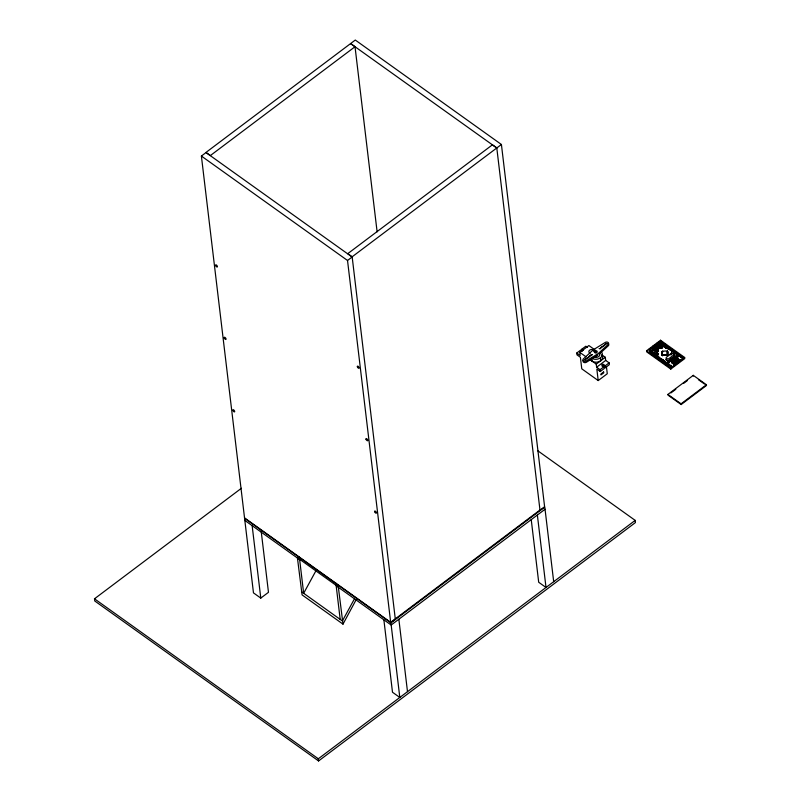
<?xml version="1.0" encoding="UTF-8"?>
<svg xmlns="http://www.w3.org/2000/svg" width="801" height="801" viewBox="0 0 801 801"><rect width="100%" height="100%" fill="white"/><g stroke="black" fill="none" stroke-linecap="round" stroke-linejoin="round"><path stroke-width="1.2" d="M663.138 343.098L662.717 344.43M678.757 354.623C677.025 356.725 681.781 354.793 678.767 354.643M651.674 351.178L651.844 350.468L651.814 351.178M652.174 351.259L650.292 350.528L650.292 351.329L650.823 351.068M653.155 353.922L654.027 353.882M653.516 353.902L653.686 353.191L653.666 353.902M655.959 355.213L655.979 354.593M656.349 353.812L657.11 353.101L658.222 354.022L657.451 354.603L656.349 353.812L657.901 354.843M660.495 342.167L661.596 342.127L661.336 342.768L661.466 342.237M666.732 351.719L667.764 351.539L667.674 355.264L662.057 355.474L662.147 351.749L662.918 351.869M662.367 355.534L662.407 351.158L667.393 350.968L667.463 352.24M662.377 355.223L662.477 355.534M663.268 362.463L664.319 362.422M664.54 345.251L664.039 345.872L665.03 345.231M666.893 355.384L667.363 355.043M667.263 354.623L667.393 350.968M667.453 351.559L667.353 355.354L667.734 353.391M667.433 363.183L666.883 362.983A1.892 1.382 -6.8 0 0 667.073 362.703A1.592 1.161 -6.8 0 0 667.173 362.402L666.983 363.023M672.65 351.329L671.548 351.429L672.8 351.519M673.911 351.929C673.23 352.62 675.193 351.589 673.261 352.009M680.8 357.246L681.661 357.216M657.991 343.869L657.331 343.218M656.51 354.653C655.779 355.674 657.811 354.072 657.07 355.093M654.107 354.122L653.586 354.753L654.257 355.254M654.998 355.003L654.888 354.172L653.926 354.222M671.909 350.397L672.419 349.737M657.701 358.478L658.752 358.447M662.597 359.869L661.456 360.5M674.702 355.574L674.322 356.585L668.815 360.66M675.553 364.085L676.434 363.724M681.971 357.887L682.532 357.256M683.543 357.907L682.532 357.276M673.271 350.618L672.72 351.389M674.282 351.118L673.281 351.739M676.404 353.882L677.406 353.271M652.745 346.372L653.996 346.443L653.686 347.244M670.567 348.485L669.075 348.835L670.187 348.014M596.465 352.851C597.736 351.419 594.012 351.509 595.193 352.901M601.861 354.833L605.316 357.296L605.686 360.41L609.12 362.863L609.331 364.675L605.306 367.709L604.174 366.908L603.964 365.036A1.061 0.771 -6.8 0 0 602.933 364.295A1.061 0.771 -6.8 0 0 601.841 365.116A1.061 0.771 -6.8 0 0 602.883 365.857L604.084 366.658L604.304 368.46L600.269 371.504L596.835 369.041L598.207 380.565L607.278 373.747L606.447 366.828M604.174 366.908L604.184 366.848A1.061 0.771 -6.8 0 0 602.222 366.538M649.911 351.869L651.053 352.49M651.433 352.14L650.122 351.629M652.124 354.453L653.185 354.412M658.362 342.387L659.173 341.747L659.834 342.618M657.01 354.102L657.761 353.762L657.04 353.521M664.46 361.251L663.649 361.882L662.888 361.461M664.73 362.663L665.541 362.022L666.202 362.893M666.082 359.579L666.342 358.818M668.465 365.136L669.606 365.747M669.996 365.406L669.456 364.685L668.465 365.156M670.317 366.788C671.438 365.316 670.507 365.486 670.898 366.027M671.278 367.168L671.879 366.558L671.308 366.017M668.565 364.475L669.195 363.954L668.585 364.555M674.582 352.37L675.113 353.081L676.104 352.62M676.104 352.64L674.973 352.019M658.632 345.481C657.941 343.689 660.174 345.261 658.752 345.011M654.507 345.111L655.178 345.872M675.203 362.763L675.874 363.534M680.64 360.009L680.179 360.53M656.58 346.342C655.929 347.093 656.95 344.991 657.661 346.903M656.48 343.609L656.88 344.37M657.991 343.849L656.88 344.35M651.804 353.111L651.874 353.712M677.175 361.251L677.566 362.022M650.632 347.994L651.403 348.805L651.874 347.734M676.605 364.085L675.643 364.275M683.543 357.887L682.592 358.377M681.591 356.155L680.339 356.125L680.53 357.026M674.702 364.655C674.542 362.312 671.859 365.777 674.572 364.765M661.346 359.789L662.317 360.019L661.426 359.709M666.762 346.132L666.452 345.331L665.491 345.511M342.998 624.139L338.322 586.913L297.401 557.676L302.087 594.893L342.998 624.139L356.465 599.128M316.095 570.492L303.659 593.291L299.344 557.065M354.232 599.258L342.387 620.965L301.466 591.719M590.127 353.762L589.596 352.881A2.663 1.932 -6.8 0 1 589.696 350.137A2.663 1.932 -6.8 0 1 593.441 349.997L594.172 350.518M656.83 344.83L658.532 344.23L657.831 344.77M655.729 349.086L656.129 348.215L655.038 348.595L655.158 349.626L656.089 348.315L655.138 348.665M676.324 353.752L675.253 353.672L677.396 354.372M680.65 360.029L679.729 359.419L679.068 360.15M677.546 362.442L678.457 362.312L678.097 362.953M661.356 359.499L661.466 360.52M674.602 365.656L674.021 365.887M667.033 364.886L668.014 364.896M666.752 346.102L665.271 345.912M656.79 356.385L656.81 355.534L655.859 355.514M652.745 346.352L652.725 347.193L653.686 347.223M658.833 343.269L659.754 343.228M664.079 360.78L662.888 361.481M667.183 363.374L666.682 364.275M653.706 349.817C653.356 350.818 654.307 349.677 653.826 350.047M655.949 356.866L656.79 356.825M261.146 530.923L268.475 592.319L260.786 598.097L253.476 592.88L201.391 156.045L205.997 152.57L352.13 257.011L347.524 260.485L390.718 622.707L395.324 619.233L352.15 256.791L347.764 253.657L492.425 144.831L496.8 147.965L539.994 510.187L544.61 506.713L501.416 144.49L355.284 40.05L205.987 152.43L210.363 155.564L355.023 46.728L350.638 43.594L496.8 147.965M352.15 256.791L501.416 144.49M537.511 450.573L635.183 520.38L635.443 522.562L318.578 760.95L94.748 600.97L94.488 598.798L241.431 488.25M598.207 380.565L581.766 368.81L580.395 357.296L576.96 354.843L576.75 353.031L580.775 349.997L581.906 350.808A1.061 0.771 -6.8 0 0 582.027 351.238M581.997 351.058L581.776 349.246L585.811 346.212L587.533 347.434M576.75 353.031L580.174 355.484L579.804 352.37L588.875 345.551L594.943 349.887M600.269 371.504L600.049 369.692L596.615 367.238L596.244 364.115L605.316 357.296M596.615 367.238L605.686 360.41M600.049 369.692L604.084 366.658M605.306 367.709L605.085 365.907L609.12 362.863M646.557 350.768L660.535 340.245L684.655 357.476L684.775 358.568L670.797 369.081L646.687 351.849L646.557 350.768L670.667 367.999L670.797 369.081M652.204 349.316L652.805 348.856M657.221 350.107L658.462 349.286L656.179 347.674L655.028 348.535L657.221 350.107L657.351 351.188L658.312 350.558L657.741 350.898M662.297 347.794L661.666 347.704L662.297 347.794L662.337 346.262L660.144 344.69L658.993 345.561L659.113 346.653L661.185 344.5L662.277 345.291C661.856 346.853 664.6 345.401 662.377 345.621M659.033 345.631L659.734 345.101M655.278 351.138L655.809 350.157L655.278 351.138L654.187 350.357L654.707 349.366L657.761 351.559L657.04 352.5C654.727 351.619 656.9 349.987 657.811 351.919M661.696 347.924L659.013 346.473L656.98 348.004L657.791 349.256L659.834 347.724M654.187 350.357L654.707 349.366M657.941 347.834L658.172 347.664M660.835 345.621L661.185 344.5M657.711 348.525L659.744 346.993L659.754 347.774M662.277 345.291L661.746 346.272L662.347 345.832L661.246 345.051M661.566 346.142L662.097 345.161L661.746 346.272M658.342 350.768L658.072 348.805L656.86 349.847L656.99 350.928M659.013 346.473L659.884 348.215L659.724 347.564M658.442 349.066L657.841 348.976M661.306 348.215L661.175 347.123L662.337 346.262M655.939 351.719L656.71 351.138M662.097 347.083L660.945 347.954L660.815 346.863L661.966 346.002L662.467 347.344M657.951 351.058L658.312 350.558M661.916 348.085L662.267 347.574M657.761 351.559L656.86 352.37L657.621 351.789M658.202 353.882L657.271 354.463L658.032 353.892M670.918 354.853L670.307 354.062L671.458 353.201L672.019 353.601M670.357 354.453L671.458 353.201M670.868 354.463L671.829 353.742L671.268 353.341L671.879 354.132L671.108 354.713L670.307 354.062M674.001 354.943A1.592 1.161 -6.8 0 1 673.941 356.595L669.025 360.3A1.592 1.161 -6.8 0 1 666.782 360.38A1.592 1.161 -6.8 0 1 666.832 358.728M673.17 362.603L672.399 363.183L671.638 362.442L672.409 361.872L674.082 363.264L678.307 360.08L678.197 359.178L675.643 357.346L671.088 360.921L670.297 359.859L671.448 358.988L672.239 360.06L671.448 358.988M672.209 358.417L673.01 359.479L672.209 358.417L673.371 357.546L674.162 358.608L673.371 357.546M668.394 361.481L669.546 360.62L670.277 361.141L669.165 362.372L668.394 361.481L669.165 362.372M676.044 356.805C675.153 358.818 673 357.286 675.313 356.285L676.084 357.166L675.163 356.785M668.434 361.852L669.546 360.62M670.357 360.4L671.508 359.539M672.279 358.958L673.431 358.087M674.202 357.516L675.313 356.285M676.274 356.335L677.045 355.754L678.137 356.545L677.386 357.256C674.562 356.455 678.627 355.484 676.465 356.465M671.088 360.921L672.179 359.509M672.94 358.938L674.102 358.067M669.125 362.002L670.277 361.141M672.419 361.401L672.289 360.28L675.593 357.787L677.276 358.988L677.406 360.11M675.593 357.787L672.319 360.49L673.991 361.692L678.137 358.638L677.406 358.107L676.665 358.908L677.406 358.107M673.271 359.969C674.712 356.845 678.187 359.329 674.372 360.75L673.23 359.599L674.372 360.75M678.137 356.545L677.386 357.256M674.322 360.39L676.244 358.938M671.669 362.663L672.409 361.872M676.585 360.74L674.102 362.603L673.971 361.481L677.276 358.988M672.399 363.183L673.14 362.392M677.396 359.429L678.137 358.638M674.082 363.264L673.971 362.352L678.197 359.178M670.667 367.999L684.655 357.476M667.924 394.422L693.276 375.349L706.422 384.74L706.512 385.471L681.16 404.545L668.004 395.143L667.924 394.422L681.07 403.824L681.16 404.545M670.928 392.941L675.804 389.276M683.613 383.409L687.508 380.475M539.944 510.047L390.668 622.347L244.535 517.897M681.07 403.824L706.422 384.74M383.869 619.794L392.5 692.244L399.809 697.461L390.918 622.848L544.79 507.083L553.691 581.696M545.05 509.256L391.168 625.02L336.17 585.711M318.578 760.95L318.317 758.777L635.183 520.38M672.139 349.386L670.848 349.807L671.909 350.367M654.998 354.983L654.257 355.233M659.163 358.768C660.825 356.655 657.501 357.046 660.745 358.528M677.296 361.141L678.047 360.901M650.752 347.874L651.503 347.644M680.53 357.006L681.591 356.135M678.797 356.004L679.739 356.055M661.556 360.81L662.397 360.84M655.849 355.484L655.829 356.515M656.79 356.365L655.829 356.495M658.742 342.858L659.704 342.728M669.205 360.36L667.403 360.85A1.862 1.352 -6.8 0 1 666.122 359.859M666.062 363.003L665.1 363.123M667.684 348.035L668.434 348.004M657.451 354.563C658.953 354.843 657.691 355.564 657.591 354.603M679.638 360.82L680.389 360.82M650.452 352.83L651.203 352.83M657.891 356.635C657.411 355.834 657.881 355.754 657.401 357.636M654.747 344.871L655.869 344.891M675.443 362.523L676.675 362.673L675.874 363.514M656.74 343.379L657.331 343.239M652.074 352.891L653.326 353.251L652.194 353.872M661.366 359.519L661.956 359.399M662.217 343.999L662.858 344.019M677.406 354.392L677.966 353.631M649.2 349.116L648.83 350.137M649.591 350.247L650.172 349.486M663.979 345.111L664.98 344.35M657.381 354.122L656.84 353.982M683.153 359.238L682.622 359.259M668.324 348.285L668.855 348.125L668.334 348.014M680.179 360.5L679.068 360.13M662.637 343.739L661.556 343.148L662.848 342.748M673.851 352.51C673.711 352.77 674.322 353.191 673.981 352.5M681.2 357.506C681.551 357.977 681.281 357.606 681.351 357.496M673.281 350.638L674.282 351.138M658.632 344.931L657.991 345.021L661.175 347.123M656.72 346.322C658.702 346.453 655.859 346.633 657.311 347.304C659.523 346.523 655.749 346.813 657.561 346.973M664.78 344.12L663.829 344.07L663.508 344.881M657.911 356.765L658.512 356.805M657.391 357.616L658.282 357.857L658.863 357.126M668.354 360.74L667.403 360.77M667.193 363.404L667.954 363.524M671.268 367.138L670.507 367.018M667.964 346.623L667.143 347.374M662.737 343.799L663.388 344.29L662.517 344.44M655.739 354.513C655.098 356.225 655.558 353.822 655.729 355.213M655.178 345.852L655.969 344.991M655.919 353.561C654.427 354.463 656.81 352.29 656.059 353.902L655.118 353.141L655.929 353.461M651.543 351.879L651.403 352.59M662.117 352.69L662.407 351.158M667.393 353.191L667.744 352.24M662.077 355.003L662.437 352.67M667.353 354.352L667.714 353.181M662.047 354.783L667.694 354.563M663.358 360.24L663.618 360.58C662.557 360.73 663.949 359.058 663.248 360.32M667.153 364.505L668.144 363.754M667.964 346.603L668.675 347.354L667.323 347.614M677.085 354.713C679.268 354.933 677.095 355.444 677.095 354.523L677.946 354.493M675.373 363.233L676.475 362.873L675.503 363.163M678.036 360.881L678.687 361.541L677.566 362.002M661.956 359.369L662.597 359.889M681.971 357.867L682.592 358.397M659.473 359.118L660.735 358.508M670.187 347.994L670.567 348.505M658.742 342.878L658.362 342.367M664.079 360.76L664.46 361.271M665.11 363.153L664.72 362.633M652.735 348.665L652.044 349.206M661.676 342.047L663.679 343.489M678.157 356.675L677.045 355.754M675.353 356.645L676.084 357.166M677.436 358.327L678.167 358.848M671.058 354.322L670.547 354.312M675.623 358.007L677.366 359.208M674.152 357.146L675.123 357.887L674.392 357.366M675.193 358.518L676.294 359.299M659.493 347.734L660.114 348.035M658.192 347.874L657.601 347.794M658.502 350.327L658.072 348.805M672.289 360.28L673.971 361.481M655.899 348.825L655.548 349.336M655.518 349.116L656.55 347.934L656.68 349.016M673.971 362.352L671.418 360.53L672.439 362.082M698.422 379.684L704.49 384.019M670.297 359.859L671.028 360.38M654.777 349.917L655.869 350.698M654.117 349.817L655.218 350.598M670.317 361.501L669.356 360.76L670.087 361.281M671.638 362.442L672.369 362.973M655.899 351.349L657.04 352.5M658.222 354.022L657.11 353.101M581.776 349.246L582.988 350.047A1.061 0.771 -6.8 0 1 583.508 350.127M603.954 365.096L605.085 365.907M579.804 352.37L585.871 356.705M589.916 359.589L596.244 364.115M201.391 156.045L347.524 260.485M244.585 518.257L390.918 622.848M244.846 520.43L299.644 559.599M94.488 598.798L318.317 758.777M651.213 351.289L651.293 350.488L650.682 350.738M652.525 352.07L654.097 352.59C653.716 352.04 653.576 352.4 652.695 352.25C653.736 353.471 651.243 350.818 652.665 352.4M674.712 355.654L674.622 355.264A1.882 1.372 -6.8 0 0 674.192 354.803M693.276 375.349L693.366 376.07M677.976 356.545L677.195 356.986M675.643 357.346L675.754 358.257M673.971 358.758L673.17 357.687L673.24 358.237M667.764 351.539L667.423 353.411M667.674 354.342L667.674 355.264M662.147 351.749L662.117 353.842M662.397 353.842L662.397 354.763M660.535 340.245L660.665 341.326M662.367 354.773L662.467 355.764M660.585 344.951L660.655 345.491M660.505 344.951L660.635 346.042M660.144 344.69L660.274 345.782M659.353 345.822L659.483 346.913M656.89 351.269L656.129 351.849M656.179 347.674L656.309 348.755M655.398 348.795L655.528 349.887M601.621 352.23A6.278 4.566 -6.8 0 1 600.44 357.807L600.78 360.71M591.589 358.137L591.939 361.041M537.371 515.033L546.012 587.473L538.703 582.257L531.233 519.629M355.023 46.728L377.121 231.869M398.858 619.243L407.499 691.684M335.869 583.178L340.195 619.403M252.145 525.656L260.786 598.097M673.991 354.873A1.592 1.161 -6.8 0 1 673.941 356.525M601.962 355.133A6.278 4.566 -6.8 0 1 598.717 361.782A6.278 4.566 -6.8 0 1 590.387 359.038M600.44 357.807A6.278 4.566 -6.8 0 1 592.86 358.818M593.771 351.599A2.443 1.782 -6.8 0 1 594.172 351.208M583.348 360.37A2.123 1.552 -6.8 0 0 583.619 362.242A2.123 1.552 -6.8 0 0 586.172 362.392L597.686 355.284A3.725 2.713 -6.8 0 1 596.785 355.584M599.629 352.851A3.725 2.713 -6.8 0 1 599.088 354.232L608.48 345.611A2.123 1.552 -6.8 0 0 608.209 343.739M599.388 353.251A3.725 2.713 -6.8 0 1 598.307 356.805A3.725 2.713 -6.8 0 1 593.431 356.755M594.742 352.53A1.382 1.011 -6.8 0 1 594.963 352.31M595.594 352.029A1.382 1.011 -6.8 0 1 596.304 351.999M655.709 355.954L656.76 355.894L655.709 355.954M677.376 361.431L678.427 361.381L677.376 361.431M661.566 343.168C659.343 344.871 661.666 341.697 660.475 342.868L661.556 343.148M660.424 344.36C661.426 344.891 661.446 342.848 660.424 344.36M660.915 343.098L661.446 343.208L660.915 343.098M661.215 358.778L661.486 359.218C660.665 358.297 662.747 359.619 661.215 358.778M662.257 345.521C662.097 347.203 665 344.971 662.257 345.521M662.267 345.241L663.358 345.201L662.497 345.231C665.1 344.36 660.645 344.861 663.138 344.78L662.267 345.241M663.138 361.251L664.189 361.211L663.138 361.251M663.999 346.923L664.96 346.993L663.999 346.923M664.98 346.623L665.08 347.254L664.98 346.623M665.931 346.593C666.843 347.704 667.003 345.601 665.931 346.593M667.874 348.425C670.047 348.415 667.654 347.254 667.874 348.425M669.766 349.707C671.448 351.399 670.047 348.515 669.766 349.707M670.227 349.296L670.757 349.406L670.227 349.296M671.568 351.028C673.741 351.018 671.348 349.857 671.568 351.028M672.029 350.608L672.56 350.728L672.029 350.608M675.273 353.211L676.364 353.211L675.273 353.211M678.928 355.904L680.019 355.894L678.928 355.904M665.421 361.631L664.86 361.892L665.401 361.511M657.571 357.266L658.622 357.236L657.571 357.266M648.87 349.636L649.921 349.616L648.87 349.636M654.817 347.364L653.716 347.584L654.817 347.364M655.578 347.904L654.497 348.185L655.578 347.904M676.675 353.772L677.726 353.762L676.675 353.772M650.192 350.928C649.381 352.33 649.481 349.556 650.192 350.928M670.397 365.556C670.257 366.488 671.659 364.325 670.397 365.556M673.481 364.345L674.522 364.345L673.481 364.345M669.256 348.465L670.307 348.465L669.256 348.465M664.019 346.202L665.14 346.202L664.019 346.202M666.853 363.874L667.904 363.884L666.853 363.874M650.062 350.928L650.062 350.928M666.983 348.235L665.861 348.335L666.983 348.235M667.013 347.424L665.881 347.524L667.013 347.424M653.866 354.593L654.908 354.603L653.866 354.593M674.822 352.43L675.874 352.45L674.822 352.43M667.844 348.805L668.495 348.835L667.864 348.755M668.955 348.805L668.445 348.946L668.955 348.805M652.785 346.673L653.826 346.703L652.785 346.673M678.537 355.083L679.578 355.113L678.537 355.083M659.433 358.568L660.485 358.588L659.433 358.568M654.968 353.742L654.187 353.301L654.968 353.742M661.836 343.138L662.878 343.178L661.836 343.138M665.551 345.792L666.592 345.832L665.551 345.792M671.118 349.767L672.159 349.817L671.118 349.767M665.01 362.533L666.052 362.583L665.01 362.533M584.5 359.699L585.531 359.759L584.5 359.699M585.841 358.688L586.883 358.748L585.841 358.688M587.183 357.677L588.224 357.737L587.183 357.677M588.535 356.665L589.566 356.725L588.535 356.665M589.876 355.654L590.918 355.714L589.876 355.654M591.218 354.643L592.259 354.703L591.218 354.643M599.288 348.575L600.329 348.635L599.288 348.575M600.63 347.554L601.671 347.624L600.63 347.554M601.972 346.543L603.013 346.613L601.972 346.543M603.323 345.531L604.355 345.601L603.323 345.531M604.665 344.52L605.706 344.59L604.665 344.52M606.007 343.509L607.048 343.579L606.007 343.509M652.014 353.241L653.035 353.401L652.074 353.141M654.737 345.191L655.779 345.251L654.737 345.191M656.69 343.719L657.711 343.879L656.75 343.629M658.642 342.247L659.684 342.317L658.642 342.247M682.252 357.717L683.293 357.777L682.252 357.717M667.413 347.103L668.424 347.274L667.463 347.013M672.98 351.078L674.011 351.158L672.98 351.078M668.725 365.166L669.756 365.256L668.725 365.166M679.348 359.889L680.379 359.989L679.348 359.889M650.172 351.899L651.203 351.989L650.172 351.899M663.709 344.43L664.73 344.54L663.709 344.43M680.409 356.365L681.441 356.475L680.409 356.365M670.587 366.478L671.608 366.588L670.587 366.478M653.095 349.176C652.054 351.118 654.858 348.415 653.045 349.807C654.097 347.864 651.283 350.568 653.095 349.176M650.853 348.095L651.874 348.215L650.853 348.095M593.201 349.857L583.198 359.068A2.123 1.552 -6.8 0 0 583.468 360.941A2.123 1.552 -6.8 0 0 586.022 361.091L598.317 353.511L608.329 344.3A2.123 1.552 -6.8 0 0 608.059 342.438A2.123 1.552 -6.8 0 0 605.506 342.287L593.201 349.857M603.634 371.984L600.87 374.067L600.97 374.938L603.734 372.855L603.634 371.984M656.329 345.441L655.538 346.042L656.329 345.441M654.898 349.496L654.367 350.488L654.898 349.496M655.629 350.027L655.098 351.008L655.629 350.027M657.291 353.231L656.54 353.942L657.291 353.231M671.558 353.401L666.642 357.096A1.592 1.161 -6.8 0 0 666.582 358.748A1.592 1.161 -6.8 0 0 668.835 358.668L673.751 354.963A1.592 1.161 -6.8 0 0 673.811 353.321A1.592 1.161 -6.8 0 0 671.558 353.401M673.14 358.788L672.409 358.267L673.2 359.339L673.14 358.788M671.979 359.659L671.258 359.138L672.049 360.2L671.979 359.659M671.218 360.24L670.487 359.709L671.278 360.78L671.218 360.24M669.316 361.862L668.585 361.341L669.316 361.862M595.043 352.59A1.382 1.011 -6.8 0 0 597.135 351.639A1.382 1.011 -6.8 0 0 595.103 350.838A1.382 1.011 -6.8 0 0 595.043 352.59M357.386 366.828A1.332 0.571 53 0 0 358.968 368.32A1.332 0.571 53 0 0 358.377 366.518A1.332 0.571 53 0 0 357.386 366.828M366.027 439.268A1.332 0.571 53 0 0 367.609 440.77A1.332 0.571 53 0 0 367.018 438.958A1.332 0.571 53 0 0 366.027 439.268M374.668 511.719A1.332 0.571 53 0 0 376.24 513.211A1.332 0.571 53 0 0 375.649 511.408A1.332 0.571 53 0 0 374.668 511.719M224.28 337.962A1.332 0.571 53 0 0 225.862 339.454A1.332 0.571 53 0 0 225.271 337.652A1.332 0.571 53 0 0 224.28 337.962M215.639 265.511A1.332 0.571 53 0 0 217.221 267.013A1.332 0.571 53 0 0 216.63 265.211A1.332 0.571 53 0 0 215.639 265.511M232.921 410.402A1.332 0.571 53 0 0 234.493 411.904A1.332 0.571 53 0 0 233.902 410.092A1.332 0.571 53 0 0 232.921 410.402"/></g></svg>
